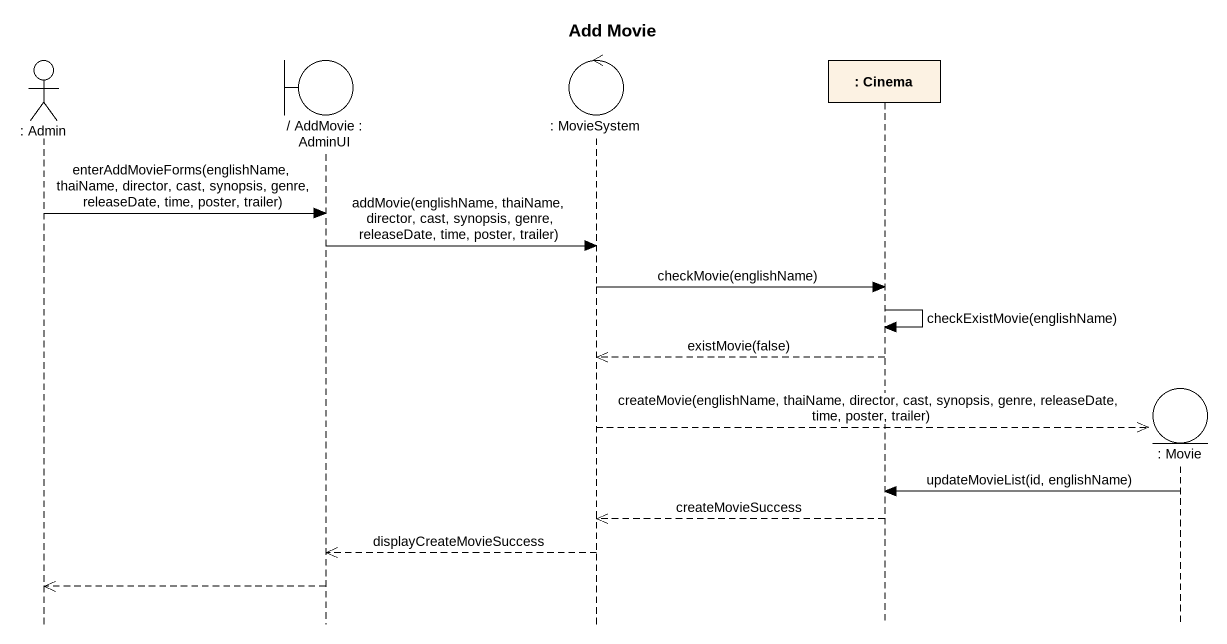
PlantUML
@startuml
title Add Movie
hide footbox
actor ": Admin" as Admin
boundary "/ AddMovie : AdminUI" as AddMovie_AdminUI
control ": MovieSystem" as MovieSystem
participant ": Cinema" as Cinema
entity ": Movie" as Movie

Admin -> AddMovie_AdminUI : enterAddMovieForms(englishName, thaiName, director, cast, synopsis, genre, releaseDate, time, poster, trailer)
AddMovie_AdminUI -> MovieSystem : addMovie(englishName, thaiName, director, cast, synopsis, genre, releaseDate, time, poster, trailer)
MovieSystem -> Cinema : checkMovie(englishName)
Cinema -> Cinema : checkExistMovie(englishName)
Cinema -->> MovieSystem : existMovie(false)
MovieSystem -->> Movie ** : createMovie(englishName, thaiName, director, cast, synopsis, genre, releaseDate, time, poster, trailer)
Movie -> Cinema : updateMovieList(id, englishName)
Cinema -->> MovieSystem : createMovieSuccess
MovieSystem -->> AddMovie_AdminUI : displayCreateMovieSuccess
AddMovie_AdminUI -->> Admin
@enduml
